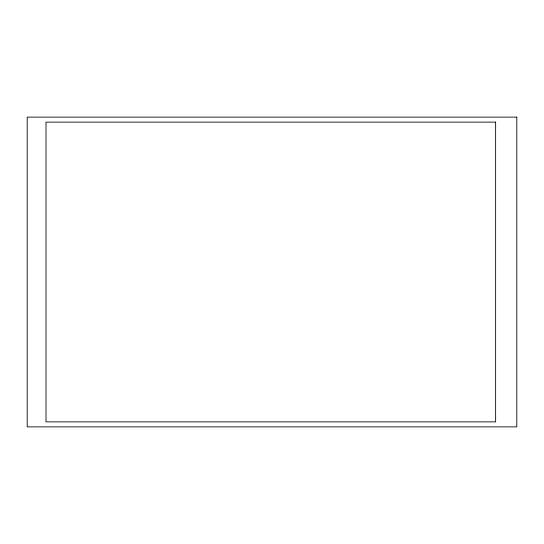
<?xml version="1.0" encoding="UTF-8"?>
<svg xmlns="http://www.w3.org/2000/svg" width="544" height="544" viewBox="0 0 544 544"><rect width="100%" height="100%" fill="white"/><g stroke="black" fill="none" stroke-linecap="round" stroke-linejoin="round"><path stroke-width="0.82" d="M516.8 117.123L27.2 117.123L27.2 426.877L516.8 426.877L516.8 117.123M495.632 122.121L46.009 122.121L46.009 421.872L495.632 421.872L495.632 122.121"/></g></svg>
